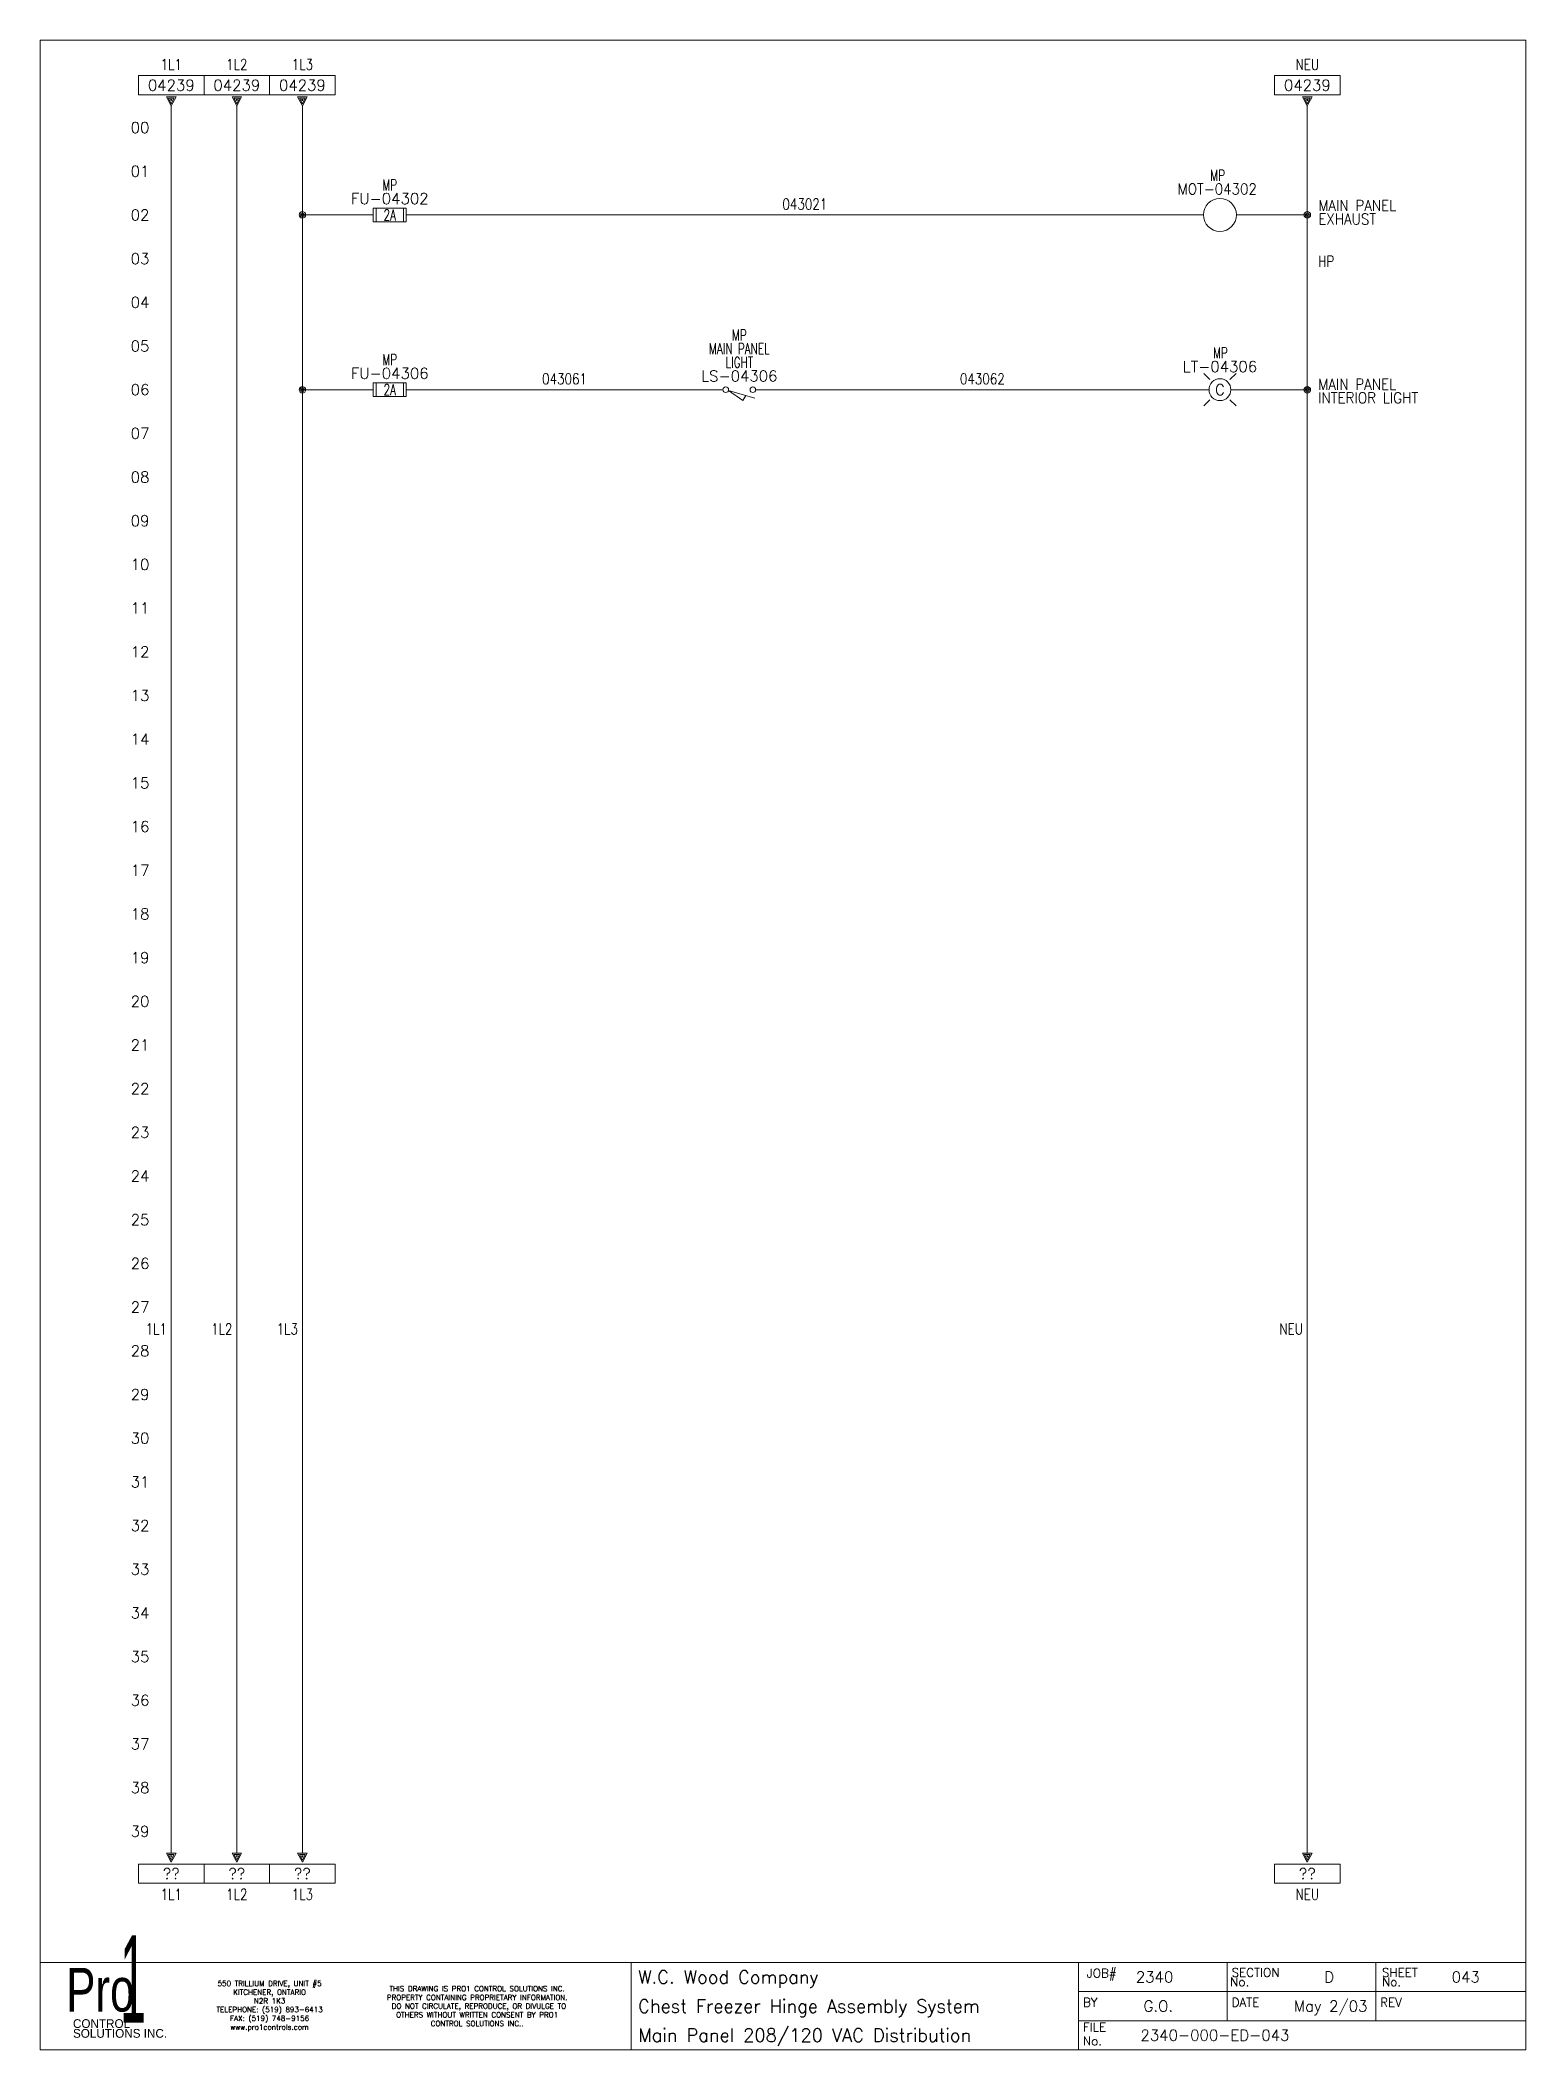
# Model space of a CAD drawing. Header units: inches. Extents: x 0 to 17, y 0 to 23.
import ezdxf
from ezdxf.enums import TextEntityAlignment as Align

# ---------------------------------------------------------------- set-up
doc = ezdxf.new("R2010")
doc.units = ezdxf.units.IN
doc.header["$MEASUREMENT"] = 0
doc.layers.get('0').update_dxf_attribs({"lineweight": 5})
for name, color, linetype, lineweight in [('BOARDER', 5, 'Continuous', 5), ('DESC', 1, 'Continuous', 5), ('LOC', 252, 'Continuous', 5), ('MISC', 2, 'Continuous', 5), ('SYMS', 7, 'Continuous', 5), ('TAGS', 2, 'Continuous', 5), ('Title_Block_Info', 2, 'Continuous', 5), ('WIRENO', 1, 'Continuous', 5), ('WIRES', 7, 'Continuous', 5), ('XREF', 1, 'Continuous', 5)]:
    doc.layers.add(name, color=color, linetype=linetype, lineweight=lineweight)
doc.layers.add('WIRENO_DEST', color=1, linetype='Continuous')
doc.styles.add('SIVAN', font='sivan.TTF', dxfattribs={"height": 1})
doc.styles.add('STACCO', font='STAC222N.TTF', dxfattribs={"height": 1})
doc.styles.get("Standard").update_dxf_attribs({"font": 'romans.shx'})
doc.styles.add('WD', font='romans.shx')

# ---------------------------------------------------------------- blocks, each defined once
blk = doc.blocks.new('WD_MLRH')
at = {"color": 2, "style": 'WD'}
blk.add_attdef('RUNGFIRST', text='', height=0.125, dxfattribs=at).set_placement((-0.25, 0), align=Align.MIDDLE_RIGHT)
at = {"style": 'WD', "flags": 1}
for tag, p in [('RUNGHORV', (-0.25, -0.127)), ('RUNGDIST', (-0.25, -0.2)), ('RUNGCNT', (-0.25, -0.237)), ('RUNGINC', (-0.25, -0.163)), ('WIRE-START', (-0.25, -0.356)), ('WIRE-GSUF', (-0.25, -0.396)), ('PH3SPACE', (-0.25, -0.437)), ('WIREMODE', (-0.25, -0.281)), ('WIREFMT', (-0.25, -0.321))]:
    blk.add_attdef(tag, text='', height=0.025, dxfattribs=at).set_placement(p, align=Align.RIGHT)
blk = doc.blocks.new('HA2D2')
for p, q in [((0.375, 0.344), (-0.375, 0.344)), ((-0.375, 0.344), (-0.375, 0.125)), ((0.375, 0.125), (0.375, 0.344)), ((-0.375, 0.125), (0.375, 0.125)), ((0.055, 0.102), (-0.055, 0.102)), ((-0.055, 0.102), (0, 0)), ((0, 0.023), (-0.031, 0.086)), ((-0.031, 0.086), (0.031, 0.086)), ((0, 0.055), (-0.008, 0.07)), ((-0.008, 0.07), (0.008, 0.07)), ((0, 0), (0.055, 0.102)), ((0.031, 0.086), (0, 0.023)), ((0.008, 0.07), (0, 0.055))]:
    blk.add_line(p, q)
at = {"style": 'WD', "width": 0.8, "flags": 8}
for tag, p in [('DESC1', (0, 0.722)), ('WIRENO', (0, 0.534))]:
    blk.add_attdef(tag, text='', height=0.125, dxfattribs=at).set_placement(p, align=Align.TOP_CENTER)
at = {"style": 'WD'}
blk.add_attdef('XREF', text='', height=0.125, dxfattribs=at).set_placement((0, 0.172), align=Align.CENTER)
at = {"style": 'WD', "flags": 1}
for tag, p in [('X8TERM01', (0, 0)), ('SIGCODE', (0.088, 0.066))]:
    blk.add_attdef(tag, p, '', height=0.01, dxfattribs=at)
blk = doc.blocks.new('WD_WNV')
at = {"linetype": 'Continuous', "style": 'WD', "width": 0.8}
blk.add_attdef('WIRENO', text='', height=0.125, dxfattribs=at).set_placement((-0.05, 0), align=Align.MIDDLE_RIGHT)
blk = doc.blocks.new('HA2S4')
for p, q in [((-0.055, 0), (0.055, 0)), ((0, -0.102), (-0.055, 0)), ((0.055, 0), (0, -0.102)), ((0.375, -0.125), (-0.375, -0.125)), ((-0.375, -0.125), (-0.375, -0.344)), ((-0.031, -0.016), (0, -0.078)), ((0.031, -0.016), (-0.031, -0.016)), ((-0.008, -0.031), (0, -0.047)), ((0.008, -0.031), (-0.008, -0.031)), ((0, -0.078), (0.031, -0.016)), ((0, -0.047), (0.008, -0.031)), ((0.375, -0.344), (0.375, -0.125)), ((-0.375, -0.344), (0.375, -0.344))]:
    blk.add_line(p, q)
at = {"style": 'WD', "flags": 1}
for tag, p in [('X2TERM01', (0, 0)), ('SIGCODE', (0.088, -0.059))]:
    blk.add_attdef(tag, p, '', height=0.01, dxfattribs=at)
at = {"style": 'WD'}
blk.add_attdef('XREF', text='', height=0.125, dxfattribs=at).set_placement((0, -0.297), align=Align.CENTER)
at = {"style": 'WD', "width": 0.8, "flags": 8}
for tag, p in [('WIRENO', (0, -0.409)), ('DESC1', (0, -0.597))]:
    blk.add_attdef(tag, text='', height=0.125, dxfattribs=at).set_placement(p, align=Align.TOP_CENTER)
blk = doc.blocks.new('WDDOT')
for radius in [0.0375, 0.0234, 0.0116]:
    blk.add_circle((0, 0), radius)
blk = doc.blocks.new('HFU1')
for p, q in [((-0.188, -0.078), (-0.188, 0.078)), ((-0.188, 0.078), (0.188, 0.078)), ((-0.156, 0.078), (-0.156, -0.078)), ((0.156, 0.078), (0.156, -0.078)), ((0.188, 0.078), (0.188, -0.078)), ((0.188, -0.078), (-0.188, -0.078))]:
    blk.add_line(p, q)
at = {"style": 'WD', "width": 0.7}
for tag, p in [('INST', (0, 0.451)), ('LOC', (0, 0.281))]:
    blk.add_attdef(tag, text='', height=0.125, dxfattribs=at).set_placement(p, align=Align.CENTER)
at = {"style": 'WD'}
blk.add_attdef('TAG1', text='', height=0.125, dxfattribs=at).set_placement((0, 0.125), align=Align.CENTER)
at = {"linetype": 'Continuous', "style": 'WD', "flags": 9}
for tag, p in [('ASSYCODE', (0.157, 0.251)), ('MFG', (0.156, 0.083)), ('CAT', (0.156, 0.102))]:
    blk.add_attdef(tag, text='', height=0.01, dxfattribs=at).set_placement(p, align=Align.CENTER)
at = {"style": 'WD', "width": 0.7}
blk.add_attdef('RATING1', text='', height=0.125, dxfattribs=at).set_placement((0, 0), align=Align.MIDDLE_CENTER)
at = {"style": 'WD'}
for tag, p, flags in [('X4TERM01', (-0.188, 0), 1), ('FAMILY', (0.129, 0.108), 9), ('X1TERM02', (0.188, 0), 1)]:
    blk.add_attdef(tag, p, '', height=0.01, dxfattribs=dict(at, flags=flags))
for tag, p in [('X2LINK', (0, 0.109)), ('X8LINK', (0, -0.109))]:
    blk.add_attdef(tag, p, '', height=0.01, dxfattribs=at)
at = {"linetype": 'Continuous', "style": 'WD', "flags": 8}
blk.add_attdef('TERM01', text='', height=0.125, dxfattribs=at).set_placement((-0.25, -0.031), align=Align.TOP_RIGHT)
blk.add_attdef('TERM02', text='', height=0.125, dxfattribs=at).set_placement((0.25, -0.031), align=Align.TOP_LEFT)
blk = doc.blocks.new('HMO12')
blk.add_circle((0, 0), 0.188)
at = {"style": 'WD'}
for tag, width, p in [('INST', 0.7, (-0.026, 0.559)), ('LOC', 0.7, (-0.026, 0.39)), ('TAG1', 0.9, (-0.031, 0.234))]:
    blk.add_attdef(tag, text='', height=0.125, dxfattribs=dict(at, width=width)).set_placement(p, align=Align.CENTER)
at = {"style": 'WD', "flags": 1}
for tag, p in [('X4TERM01', (-0.188, 0)), ('X1TERM02', (0.188, 0)), ('X0TERM03', (0.133, -0.133))]:
    blk.add_attdef(tag, p, '', height=0.01, dxfattribs=at)
at = {"linetype": 'Continuous', "style": 'WD', "flags": 9}
blk.add_attdef('ASSYCODE', text='', height=0.01, dxfattribs=at).set_placement((0, 0.125), align=Align.CENTER)
at = {"style": 'WD', "flags": 9}
blk.add_attdef('FAMILY', text='', height=0.01, dxfattribs=at).set_placement((-0.005, 0.17), align=Align.CENTER)
at = {"linetype": 'Continuous', "style": 'WD', "flags": 1}
for tag, p in [('MFG', (0, 0.14)), ('CAT', (0, 0.159))]:
    blk.add_attdef(tag, text='', height=0.01, dxfattribs=at).set_placement(p, align=Align.MIDDLE)
at = {"style": 'WD'}
for tag, p, width in [('DESC1', (1.126, 0.046), 0.9), ('DESC2', (1.126, -0.11), 0.9), ('DESC3', (1.126, -0.266), 0.9), ('RATING1', (1.125, -0.438), 0.8), ('RATING2', (1.125, -0.594), 0.8), ('RATING3', (1.125, -0.75), 0.8), ('RATING4', (1.125, -0.906), 0.8)]:
    blk.add_attdef(tag, p, '', height=0.125, dxfattribs=dict(at, width=width))
at = {"linetype": 'Continuous', "style": 'WD'}
blk.add_attdef('TERM01', text='', height=0.125, dxfattribs=at).set_placement((-0.231, -0.035), align=Align.TOP_RIGHT)
for tag, p in [('TERM03', (0.062, -0.219)), ('TERM02', (0.231, -0.035))]:
    blk.add_attdef(tag, text='', height=0.125, dxfattribs=at).set_placement(p, align=Align.TOP_LEFT)
blk = doc.blocks.new('WD_WNH')
at = {"linetype": 'Continuous', "style": 'WD', "width": 0.8}
blk.add_attdef('WIRENO', text='', height=0.125, dxfattribs=at).set_placement((0, 0.0625), align=Align.CENTER)
blk = doc.blocks.new('HLS11')
at = {"linetype": 'Continuous'}
for p, q in [((-0.125, -0.01), (0.041, -0.124)), ((-0.125, -0.01), (0.179, -0.097)), ((0.041, -0.124), (0.073, -0.067))]:
    blk.add_line(p, q, dxfattribs=at)
for centre in [(-0.155, 0), (0.155, 0)]:
    blk.add_circle(centre, 0.0322)
at = {"style": 'WD', "width": 0.7}
for tag, p in [('INST', (0, 0.732)), ('DESC1', (0, 0.406)), ('LOC', (0, 0.562)), ('DESC2', (0, 0.25)), ('XREF', (0, -0.299))]:
    blk.add_attdef(tag, text='', height=0.125, dxfattribs=at).set_placement(p, align=Align.CENTER)
at = {"style": 'WD'}
blk.add_attdef('TAG1', text='', height=0.125, dxfattribs=at).set_placement((0, 0.094), align=Align.CENTER)
for tag, p, flags in [('X4TERM01', (-0.188, 0), 1), ('FAMILY', (0.038, 0.037), 9), ('CONTACT', (0.038, 0.02), 1), ('X1TERM02', (0.188, 0), 1)]:
    blk.add_attdef(tag, p, '', height=0.01, dxfattribs=dict(at, flags=flags))
for tag, p in [('X2LINK', (0, 0.031)), ('X8LINK', (0, -0.156))]:
    blk.add_attdef(tag, p, '', height=0.01, dxfattribs=at)
at = {"linetype": 'Continuous', "style": 'WD', "flags": 9}
for tag, p in [('CAT', (0.063, -0.007)), ('ASSYCODE', (0.062, -0.047)), ('MFG', (0.063, -0.027))]:
    blk.add_attdef(tag, text='', height=0.01, dxfattribs=at).set_placement(p, align=Align.CENTER)
at = {"linetype": 'Continuous', "style": 'WD', "flags": 8}
blk.add_attdef('TERM01', text='', height=0.125, dxfattribs=at).set_placement((-0.25, -0.031), align=Align.TOP_RIGHT)
blk.add_attdef('TERM02', text='', height=0.125, dxfattribs=at).set_placement((0.25, -0.031), align=Align.TOP_LEFT)
blk = doc.blocks.new('HLT1C')
for p, q in [((-0.115, 0.115), (-0.186, 0.186)), ((0.115, 0.115), (0.186, 0.186)), ((-0.115, -0.115), (-0.186, -0.186)), ((0.115, -0.115), (0.186, -0.186))]:
    blk.add_line(p, q)
blk.add_circle((0, 0), 0.125)
at = {"style": 'WD', "width": 0.7}
for tag, p in [('INST', (0.006, 0.528)), ('LOC', (0.006, 0.359))]:
    blk.add_attdef(tag, text='', height=0.125, dxfattribs=at).set_placement(p, align=Align.CENTER)
at = {"style": 'WD'}
blk.add_attdef('TAG1', text='', height=0.125, dxfattribs=at).set_placement((0, 0.202), align=Align.CENTER)
blk.add_attdef('COLOR', text='', height=0.125, dxfattribs=at).set_placement((0, 0), align=Align.MIDDLE)
at = {"style": 'WD', "flags": 1}
for tag, p in [('X4TERM01', (-0.125, 0)), ('X1TERM02', (0.125, 0))]:
    blk.add_attdef(tag, p, '', height=0.01, dxfattribs=at)
at = {"linetype": 'Continuous', "style": 'WD', "flags": 9}
blk.add_attdef('ASSYCODE', text='', height=0.01, dxfattribs=at).set_placement((-0.003, 0.096), align=Align.CENTER)
at = {"style": 'WD', "flags": 9}
blk.add_attdef('FAMILY', text='', height=0.01, dxfattribs=at).set_placement((-0.005, 0.161), align=Align.CENTER)
at = {"linetype": 'Continuous', "style": 'WD', "flags": 1}
for tag, p in [('MFG', (0, 0.121)), ('CAT', (0, 0.14))]:
    blk.add_attdef(tag, text='', height=0.01, dxfattribs=at).set_placement(p, align=Align.MIDDLE)
at = {"style": 'WD', "width": 0.9}
blk.add_attdef('DESC1', (1.125, 0), '', height=0.125, dxfattribs=at)
at = {"linetype": 'Continuous', "style": 'WD', "flags": 8}
blk.add_attdef('TERM01', text='', height=0.125, dxfattribs=at).set_placement((-0.175, -0.031), align=Align.TOP_RIGHT)
blk.add_attdef('TERM02', text='', height=0.125, dxfattribs=at).set_placement((0.175, -0.031), align=Align.TOP_LEFT)
at = {"style": 'WD', "width": 0.9}
blk.add_attdef('DESC2', text='', height=0.125, dxfattribs=at).set_placement((1.125, -0.031), align=Align.TOP_LEFT)
blk = doc.blocks.new('TB_P')
at = {"color": 5}
blk.add_line((6.764, 0), (6.764, 1), dxfattribs=at)
at = {"color": 5, "linetype": 'Continuous'}
blk.add_line((15.283, 1), (15.283, 0.667), dxfattribs=at)
blk.add_lwpolyline([(0, 0), (17, 0), (17, 23), (0, 23)], close=True, dxfattribs=at)
at = {"layer": 'BOARDER', "linetype": 'Continuous'}
for p, q in [((0, 1), (17, 1)), ((0, 1), (0, 0)), ((11.882, 1), (11.882, 0.667)), ((11.882, 1), (11.882, 0)), ((11.882, 1), (11.882, 0)), ((11.882, 1), (11.882, 0)), ((13.583, 1), (13.583, 0.667)), ((11.882, 0.667), (17, 0.667)), ((13.583, 0.667), (13.583, 0.333)), ((15.283, 0.667), (15.283, 0.333)), ((11.882, 0.333), (17, 0.333))]:
    blk.add_line(p, q, dxfattribs=at)
at = {"color": 5, "char_height": 0.06, "attachment_point": 5, "style": 'WD'}
for s, insert, width in [('550 TRILLIUM DRIVE, UNIT #5\\PKITCHENER, ONTARIO\\PN2R 1K3\\PTELEPHONE: (519) 893-6413\\PFAX: (519) 748-9156\\Pwww.pro1controls.com', (2.625, 0.5), 1.804), ('THIS DRAWING IS PRO1 CONTROL SOLUTIONS INC. PROPERTY CONTAINING PROPRIETARY INFORMATION.  DO NOT CIRCULATE, REPRODUCE, OR DIVULGE TO OTHERS WITHOUT WRITTEN CONSENT BY PRO1 CONTROL SOLUTIONS INC..', (5, 0.5), 2.264)]:
    blk.add_mtext(s, dxfattribs=dict(at, insert=insert, width=width))
at = {"color": 2, "linetype": 'Continuous', "style": 'WD', "flags": 1}
for tag, p in [('REV1_NO', (1.734, 3.29)), ('REV1_BY', (7.303, 3.29)), ('REV1_DATE', (9.562, 3.29)), ('REV2_NO', (1.734, 3.04)), ('REV2_BY', (7.303, 3.04)), ('REV2_DATE', (9.562, 3.04)), ('REV3_NO', (1.734, 2.79)), ('REV3_BY', (7.303, 2.79)), ('REV3_DATE', (9.562, 2.79)), ('REV4_NO', (1.734, 2.54)), ('REV4_BY', (7.303, 2.54)), ('REV4_DATE', (9.562, 2.54)), ('REV5_NO', (1.734, 2.29)), ('REV5_BY', (7.303, 2.29)), ('REV5_DATE', (9.562, 2.29)), ('REV6_NO', (1.734, 2.04)), ('REV6_BY', (7.303, 2.04)), ('REV6_DATE', (9.562, 2.04)), ('REV7_NO', (1.734, 1.79)), ('REV7_BY', (7.303, 1.79)), ('REV7_DATE', (9.562, 1.79)), ('REV8_NO', (1.734, 1.54)), ('REV8_BY', (7.303, 1.54)), ('REV8_DATE', (9.562, 1.54)), ('REV9_NO', (1.734, 1.29)), ('REV9_BY', (7.303, 1.29)), ('REV9_DATE', (9.562, 1.29))]:
    blk.add_attdef(tag, text='', height=0.15, dxfattribs=at).set_placement(p, align=Align.MIDDLE_CENTER)
for tag, p in [('REV1_CHANGE', (2.292, 3.29)), ('REV2_CHANGE', (2.292, 3.04)), ('REV3_CHANGE', (2.292, 2.79)), ('REV4_CHANGE', (2.292, 2.54)), ('REV5_CHANGE', (2.292, 2.29)), ('REV6_CHANGE', (2.292, 2.04)), ('REV7_CHANGE', (2.292, 1.79)), ('REV8_CHANGE', (2.292, 1.54)), ('REV9_CHANGE', (2.292, 1.29))]:
    blk.add_attdef(tag, text='', height=0.15, dxfattribs=at).set_placement(p, align=Align.MIDDLE_LEFT)
at = {"layer": 'BOARDER', "lineweight": 0}
for s, height, style, width, p in [('1', 1, 'SIVAN', 0.4, (1.062, 0.812)), ('Pro', 0.5, 'STACCO', 0.75, (0.688, 0.688))]:
    blk.add_text(s, height=height, dxfattribs=dict(at, style=style, width=width)).set_placement(p, align=Align.MIDDLE_CENTER)
at = {"layer": 'BOARDER', "linetype": 'Continuous', "style": 'WD'}
for s, p in [('JOB#', (11.976, 0.827)), ('SECTION', (13.633, 0.835)), ('SHEET', (15.354, 0.834)), ('No.', (13.617, 0.729)), ('No.', (15.354, 0.729)), ('BY', (11.933, 0.493)), ('DATE', (13.634, 0.493)), ('REV', (15.334, 0.493)), ('FILE', (11.932, 0.21)), ('No.', (11.932, 0.052))]:
    blk.add_text(s, height=0.1, dxfattribs=at).set_placement(p)
at = {"layer": 'BOARDER', "lineweight": 0, "style": 'STACCO'}
for s, p in [('SOLUTIONS INC.', (0.375, 0.188)), ('CONTROL', (0.375, 0.3))]:
    blk.add_text(s, height=0.1, dxfattribs=at).set_placement(p, align=Align.MIDDLE_LEFT)
at = {"layer": 'Title_Block_Info', "ltscale": 0.1}
for tag, p in [('CUSTOMER', (6.842, 0.833)), ('JOB DESCRIPTION LINE', (6.842, 0.5)), ('DRAWING DESCRIPTION', (6.842, 0.167))]:
    blk.add_attdef(tag, text='', height=0.15, dxfattribs=at).set_placement(p, align=Align.MIDDLE_LEFT)
at = {"layer": 'Title_Block_Info', "ltscale": 0.1, "style": 'WD'}
for tag, p in [('JOB #', (12.752, 0.833)), ('SEC. NO.', (14.75, 0.833)), ('SHT. NO.', (16.312, 0.833)), ('NAME', (12.795, 0.5)), ('REV', (16.194, 0.5))]:
    blk.add_attdef(tag, text='', height=0.125, dxfattribs=at).set_placement(p, align=Align.MIDDLE_CENTER)
blk.add_attdef('DATE', text='', height=0.125, dxfattribs=at).set_placement((15.188, 0.5), align=Align.MIDDLE_RIGHT)
blk.add_attdef('FILE NUMBER', text='', height=0.125, dxfattribs=at).set_placement((12.591, 0.167), align=Align.MIDDLE_LEFT)

msp = doc.modelspace()

# ---------------------------------------------------------------- linework, layer by layer
at = {"layer": 'WIRES'}
for p, q in [((1.5, 22.25), (1.5, 2.25)), ((2.25, 22.25), (2.25, 2.25)), ((3, 22.25), (3, 2.25)), ((14.5, 22.25), (14.5, 2.25)), ((3, 21), (3.812, 21)), ((4.188, 21), (13.312, 21)), ((13.688, 21), (14.5, 21)), ((3, 19), (3.812, 19)), ((4.188, 19), (7.812, 19)), ((8.188, 19), (13.375, 19)), ((13.625, 19), (14.5, 19))]:
    msp.add_line(p, q, dxfattribs=at)

# ---------------------------------------------------------------- block references
ref = msp.add_blockref('TB_P', (0, 0))
ref.add_attrib('CUSTOMER', 'W.C. Wood Company', dxfattribs={"layer": 'MISC', "ltscale": 0.1, "height": 0.15}).set_placement((6.842, 0.833), align=Align.MIDDLE_LEFT)
ref.add_attrib('JOB DESCRIPTION LINE', 'Chest Freezer Hinge Assembly System', dxfattribs={"layer": 'MISC', "ltscale": 0.1, "height": 0.15}).set_placement((6.842, 0.5), align=Align.MIDDLE_LEFT)
ref.add_attrib('DRAWING DESCRIPTION', 'Main Panel 208/120 VAC Distribution', dxfattribs={"layer": 'MISC', "ltscale": 0.1, "height": 0.15}).set_placement((6.842, 0.167), align=Align.MIDDLE_LEFT)
ref.add_attrib('JOB #', '2340', dxfattribs={"layer": 'MISC', "ltscale": 0.1, "height": 0.125, "style": 'WD'}).set_placement((12.752, 0.833), align=Align.MIDDLE_CENTER)
ref.add_attrib('SEC. NO.', 'D', dxfattribs={"layer": 'MISC', "ltscale": 0.1, "height": 0.125, "style": 'WD'}).set_placement((14.75, 0.833), align=Align.MIDDLE_CENTER)
ref.add_attrib('SHT. NO.', '043', dxfattribs={"layer": 'MISC', "ltscale": 0.1, "height": 0.125, "style": 'WD'}).set_placement((16.312, 0.833), align=Align.MIDDLE_CENTER)
ref.add_attrib('FILE NUMBER', '2340-000-ED-043', dxfattribs={"layer": 'MISC', "ltscale": 0.1, "height": 0.125, "style": 'WD'}).set_placement((12.591, 0.167), align=Align.MIDDLE_LEFT)
ref.add_attrib('NAME', 'G.O.', dxfattribs={"layer": 'MISC', "ltscale": 0.1, "height": 0.125, "style": 'WD'}).set_placement((12.795, 0.5), align=Align.MIDDLE_CENTER)
ref.add_attrib('DATE', 'May 2/03', dxfattribs={"layer": 'MISC', "ltscale": 0.1, "height": 0.125, "style": 'WD'}).set_placement((15.188, 0.5), align=Align.MIDDLE_RIGHT)
msp.add_blockref('WD_MLRH', (1.5, 22)).add_auto_attribs({'RUNGFIRST': '00'})
at = {"layer": 'SYMS'}
ref = msp.add_blockref('HA2D2', (1.5, 22.25), dxfattribs=at)
ref.add_attrib('XREF', '04239', dxfattribs={"layer": 'XREF', "height": 0.125, "style": 'WD'}).set_placement((1.5, 22.422), align=Align.CENTER)
ref.add_attrib('WIRENO', '1L1', dxfattribs={"layer": 'WIRENO_DEST', "height": 0.125, "style": 'WD', "width": 0.8, "flags": 8}).set_placement((1.5, 22.784), align=Align.TOP_CENTER)
ref = msp.add_blockref('HA2D2', (2.25, 22.25), dxfattribs=at)
ref.add_attrib('XREF', '04239', dxfattribs={"layer": 'XREF', "height": 0.125, "style": 'WD'}).set_placement((2.25, 22.422), align=Align.CENTER)
ref.add_attrib('WIRENO', '1L2', dxfattribs={"layer": 'WIRENO_DEST', "height": 0.125, "style": 'WD', "width": 0.8, "flags": 8}).set_placement((2.25, 22.784), align=Align.TOP_CENTER)
ref = msp.add_blockref('HA2D2', (3, 22.25), dxfattribs=at)
ref.add_attrib('XREF', '04239', dxfattribs={"layer": 'XREF', "height": 0.125, "style": 'WD'}).set_placement((3, 22.422), align=Align.CENTER)
ref.add_attrib('WIRENO', '1L3', dxfattribs={"layer": 'WIRENO_DEST', "height": 0.125, "style": 'WD', "width": 0.8, "flags": 8}).set_placement((3, 22.784), align=Align.TOP_CENTER)
ref = msp.add_blockref('HA2D2', (14.5, 22.25), dxfattribs=at)
ref.add_attrib('XREF', '04239', dxfattribs={"layer": 'XREF', "height": 0.125, "style": 'WD'}).set_placement((14.5, 22.422), align=Align.CENTER)
ref.add_attrib('WIRENO', 'NEU', dxfattribs={"layer": 'WIRENO_DEST', "height": 0.125, "style": 'WD', "width": 0.8, "flags": 8}).set_placement((14.5, 22.784), align=Align.TOP_CENTER)
ref = msp.add_blockref('HFU1', (4, 21), dxfattribs=at)
ref.add_attrib('TAG1', 'FU-04302', dxfattribs={"layer": 'TAGS', "height": 0.125, "style": 'WD'}).set_placement((4, 21.125), align=Align.CENTER)
ref.add_attrib('LOC', 'MP', dxfattribs={"layer": 'LOC', "height": 0.125, "style": 'WD', "width": 0.7}).set_placement((4, 21.281), align=Align.CENTER)
ref.add_attrib('RATING1', '2A', dxfattribs={"layer": 'MISC', "height": 0.125, "style": 'WD', "width": 0.7}).set_placement((4, 21), align=Align.MIDDLE_CENTER)
ref = msp.add_blockref('HMO12', (13.5, 21), dxfattribs=at)
ref.add_attrib('TAG1', 'MOT-04302', dxfattribs={"layer": 'TAGS', "height": 0.125, "style": 'WD', "width": 0.9}).set_placement((13.469, 21.234), align=Align.CENTER)
ref.add_attrib('LOC', 'MP', dxfattribs={"layer": 'LOC', "height": 0.125, "style": 'WD', "width": 0.7}).set_placement((13.474, 21.39), align=Align.CENTER)
ref.add_attrib('DESC2', 'EXHAUST', (14.626, 20.89), dxfattribs={"layer": 'DESC', "height": 0.125, "style": 'WD', "width": 0.9})
ref.add_attrib('DESC1', 'MAIN PANEL', (14.626, 21.046), dxfattribs={"layer": 'DESC', "height": 0.125, "style": 'WD', "width": 0.9})
ref.add_attrib('RATING2', 'HP', (14.625, 20.406), dxfattribs={"layer": 'MISC', "height": 0.125, "style": 'WD', "width": 0.8})
for p in [(3, 21), (14.5, 21), (3, 19), (14.5, 19)]:
    msp.add_blockref('WDDOT', p, dxfattribs=at)
ref = msp.add_blockref('HLS11', (8, 19), dxfattribs=at)
ref.add_attrib('TAG1', 'LS-04306', dxfattribs={"layer": 'TAGS', "height": 0.125, "style": 'WD'}).set_placement((8, 19.094), align=Align.CENTER)
ref.add_attrib('DESC1', 'MAIN PANEL', dxfattribs={"layer": 'DESC', "height": 0.125, "style": 'WD', "width": 0.7}).set_placement((8, 19.406), align=Align.CENTER)
ref.add_attrib('DESC2', 'LIGHT', dxfattribs={"layer": 'DESC', "height": 0.125, "style": 'WD', "width": 0.7}).set_placement((8, 19.25), align=Align.CENTER)
ref.add_attrib('LOC', 'MP', dxfattribs={"layer": 'LOC', "height": 0.125, "style": 'WD', "width": 0.7}).set_placement((8, 19.562), align=Align.CENTER)
ref = msp.add_blockref('HFU1', (4, 19), dxfattribs=at)
ref.add_attrib('TAG1', 'FU-04306', dxfattribs={"layer": 'TAGS', "height": 0.125, "style": 'WD'}).set_placement((4, 19.125), align=Align.CENTER)
ref.add_attrib('LOC', 'MP', dxfattribs={"layer": 'LOC', "height": 0.125, "style": 'WD', "width": 0.7}).set_placement((4, 19.281), align=Align.CENTER)
ref.add_attrib('RATING1', '2A', dxfattribs={"layer": 'MISC', "height": 0.125, "style": 'WD', "width": 0.7}).set_placement((4, 19), align=Align.MIDDLE_CENTER)
ref = msp.add_blockref('HLT1C', (13.5, 19), dxfattribs=at)
ref.add_attrib('COLOR', 'C', dxfattribs={"layer": 'MISC', "height": 0.125, "style": 'WD'}).set_placement((13.5, 19), align=Align.MIDDLE)
ref.add_attrib('TAG1', 'LT-04306', dxfattribs={"layer": 'TAGS', "height": 0.125, "style": 'WD'}).set_placement((13.5, 19.202), align=Align.CENTER)
ref.add_attrib('DESC1', 'MAIN PANEL', (14.625, 19), dxfattribs={"layer": 'DESC', "height": 0.125, "style": 'WD', "width": 0.9})
ref.add_attrib('DESC2', 'INTERIOR LIGHT', dxfattribs={"layer": 'DESC', "height": 0.125, "style": 'WD', "width": 0.9}).set_placement((14.625, 18.969), align=Align.TOP_LEFT)
ref.add_attrib('LOC', 'MP', dxfattribs={"layer": 'LOC', "height": 0.125, "style": 'WD', "width": 0.7}).set_placement((13.506, 19.359), align=Align.CENTER)
ref = msp.add_blockref('HA2S4', (1.5, 2.25), dxfattribs=at)
ref.add_attrib('XREF', '??', dxfattribs={"layer": 'XREF', "height": 0.125, "style": 'WD'}).set_placement((1.5, 1.953), align=Align.CENTER)
ref.add_attrib('WIRENO', '1L1', dxfattribs={"layer": 'WIRENO', "height": 0.125, "style": 'WD', "width": 0.8, "flags": 8}).set_placement((1.5, 1.841), align=Align.TOP_CENTER)
ref = msp.add_blockref('HA2S4', (2.25, 2.25), dxfattribs=at)
ref.add_attrib('XREF', '??', dxfattribs={"layer": 'XREF', "height": 0.125, "style": 'WD'}).set_placement((2.25, 1.953), align=Align.CENTER)
ref.add_attrib('WIRENO', '1L2', dxfattribs={"layer": 'WIRENO', "height": 0.125, "style": 'WD', "width": 0.8, "flags": 8}).set_placement((2.25, 1.841), align=Align.TOP_CENTER)
ref = msp.add_blockref('HA2S4', (3, 2.25), dxfattribs=at)
ref.add_attrib('XREF', '??', dxfattribs={"layer": 'XREF', "height": 0.125, "style": 'WD'}).set_placement((3, 1.953), align=Align.CENTER)
ref.add_attrib('WIRENO', '1L3', dxfattribs={"layer": 'WIRENO', "height": 0.125, "style": 'WD', "width": 0.8, "flags": 8}).set_placement((3, 1.841), align=Align.TOP_CENTER)
ref = msp.add_blockref('HA2S4', (14.5, 2.25), dxfattribs=at)
ref.add_attrib('XREF', '??', dxfattribs={"layer": 'XREF', "height": 0.125, "style": 'WD'}).set_placement((14.5, 1.953), align=Align.CENTER)
ref.add_attrib('WIRENO', 'NEU', dxfattribs={"layer": 'WIRENO', "height": 0.125, "style": 'WD', "width": 0.8, "flags": 8}).set_placement((14.5, 1.841), align=Align.TOP_CENTER)
at = {"layer": 'WIRENO'}
ref = msp.add_blockref('WD_WNH', (8.75, 21), dxfattribs=at)
ref.add_attrib('WIRENO', '043021', dxfattribs={"linetype": 'Continuous', "height": 0.125, "style": 'WD', "width": 0.8}).set_placement((8.75, 21.062), align=Align.CENTER)
ref = msp.add_blockref('WD_WNH', (6, 19), dxfattribs=at)
ref.add_attrib('WIRENO', '043061', dxfattribs={"linetype": 'Continuous', "height": 0.125, "style": 'WD', "width": 0.8}).set_placement((6, 19.062), align=Align.CENTER)
ref = msp.add_blockref('WD_WNH', (10.781, 19), dxfattribs=at)
ref.add_attrib('WIRENO', '043062', dxfattribs={"linetype": 'Continuous', "height": 0.125, "style": 'WD', "width": 0.8}).set_placement((10.781, 19.062), align=Align.CENTER)
ref = msp.add_blockref('WD_WNV', (1.5, 8.25), dxfattribs=at)
ref.add_attrib('WIRENO', '1L1', dxfattribs={"linetype": 'Continuous', "height": 0.125, "style": 'WD', "width": 0.8}).set_placement((1.45, 8.25), align=Align.MIDDLE_RIGHT)
ref = msp.add_blockref('WD_WNV', (2.25, 8.25), dxfattribs=at)
ref.add_attrib('WIRENO', '1L2', dxfattribs={"linetype": 'Continuous', "height": 0.125, "style": 'WD', "width": 0.8}).set_placement((2.2, 8.25), align=Align.MIDDLE_RIGHT)
ref = msp.add_blockref('WD_WNV', (3, 8.25), dxfattribs=at)
ref.add_attrib('WIRENO', '1L3', dxfattribs={"linetype": 'Continuous', "height": 0.125, "style": 'WD', "width": 0.8}).set_placement((2.95, 8.25), align=Align.MIDDLE_RIGHT)
ref = msp.add_blockref('WD_WNV', (14.5, 8.25), dxfattribs=at)
ref.add_attrib('WIRENO', 'NEU', dxfattribs={"linetype": 'Continuous', "height": 0.125, "style": 'WD', "width": 0.8}).set_placement((14.45, 8.25), align=Align.MIDDLE_RIGHT)

# ---------------------------------------------------------------- texts
at = {"color": 2, "style": 'WD'}
for s, p in [('01', (1.25, 21.5)), ('02', (1.25, 21)), ('03', (1.25, 20.5)), ('04', (1.25, 20)), ('05', (1.25, 19.5)), ('06', (1.25, 19)), ('07', (1.25, 18.5)), ('08', (1.25, 18)), ('09', (1.25, 17.5)), ('10', (1.25, 17)), ('11', (1.25, 16.5)), ('12', (1.25, 16)), ('13', (1.25, 15.5)), ('14', (1.25, 15)), ('15', (1.25, 14.5)), ('16', (1.25, 14)), ('17', (1.25, 13.5)), ('18', (1.25, 13)), ('19', (1.25, 12.5)), ('20', (1.25, 12)), ('21', (1.25, 11.5)), ('22', (1.25, 11)), ('23', (1.25, 10.5)), ('24', (1.25, 10)), ('25', (1.25, 9.5)), ('26', (1.25, 9)), ('27', (1.25, 8.5)), ('28', (1.25, 8)), ('29', (1.25, 7.5)), ('30', (1.25, 7)), ('31', (1.25, 6.5)), ('32', (1.25, 6)), ('33', (1.25, 5.5)), ('34', (1.25, 5)), ('35', (1.25, 4.5)), ('36', (1.25, 4)), ('37', (1.25, 3.5)), ('38', (1.25, 3)), ('39', (1.25, 2.5))]:
    msp.add_text(s, height=0.125, dxfattribs=at).set_placement(p, align=Align.MIDDLE_RIGHT)

doc.saveas('drawing.dxf')
